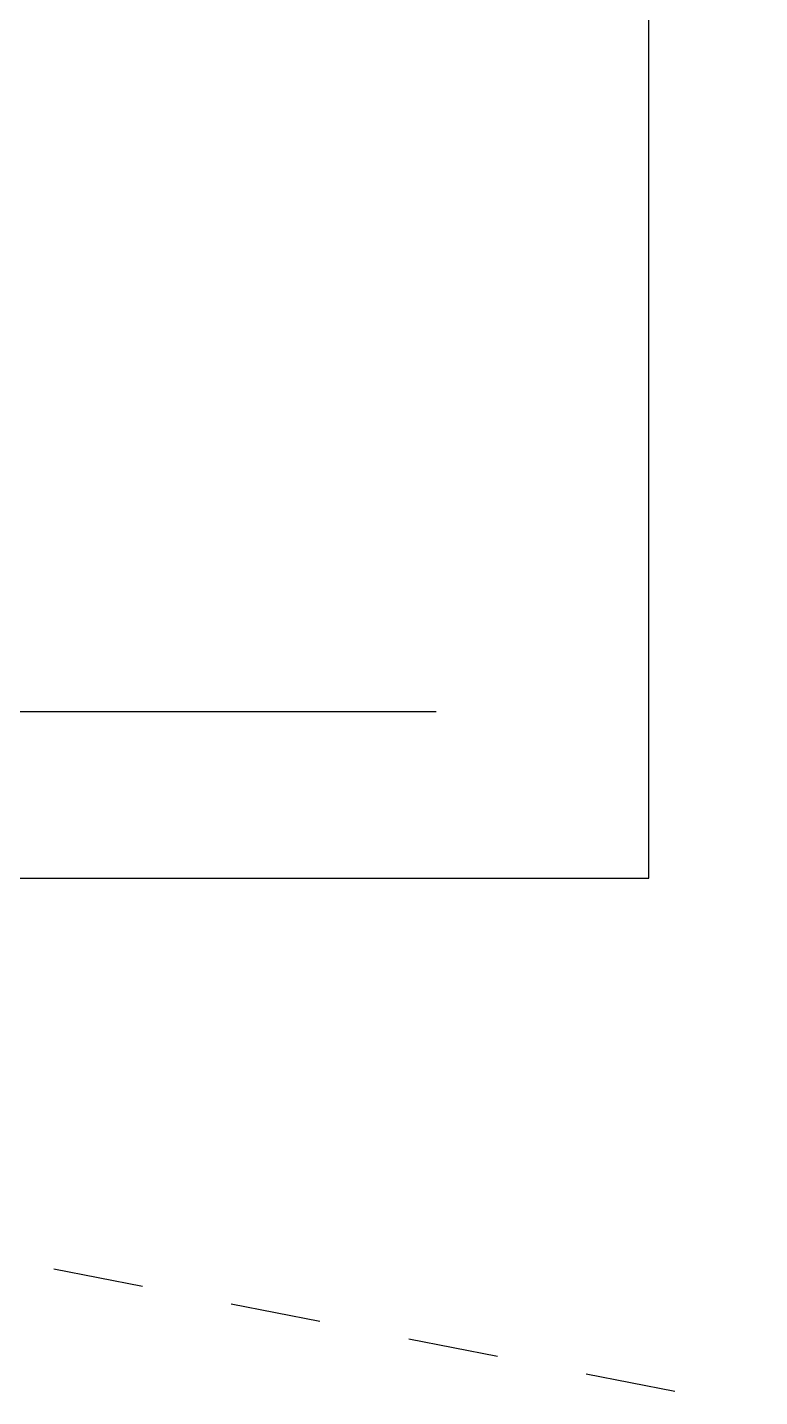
# Model space of a CAD drawing. Extents: x -1279 to 5791, y -3809 to 1769.
# Drawn here: x 4159.2 to 4232.1, y -2638.2 to -2502 of the extents above; entities that cross this region are included whole.
import ezdxf

# ---------------------------------------------------------------- set-up
doc = ezdxf.new("R2010")
doc.units = 0
doc.header["$MEASUREMENT"] = 0
doc.linetypes.add('AI-Linetype-50', pattern=[18, 9, -9])
doc.layers.add('G-ANNO-TTLB', color=7, linetype='Continuous', lineweight=0)
doc.layers.add('TYVEK', color=7, linetype='Continuous', lineweight=0)

msp = doc.modelspace()

# ---------------------------------------------------------------- hatches: boundary and pattern name
at = {"layer": 'G-ANNO-TTLB', "true_color": 0xff00ff, "transparency": 33554687}
h = msp.add_hatch(color=6, dxfattribs=at)
edge = h.paths.add_edge_path()
edge.add_spline(control_points=[(5472, -3692.6), (5472, -3692.6), (2542.48, -3692.6), (2542.48, -3692.6), (2542.48, -3692.6), (2542.48, -1235.6), (2542.48, -1235.6), (2542.48, -1235.6), (5472, -1235.6), (5472, -1235.6), (5472, -1235.6), (5472, -3692.6), (5472, -3692.6)], knot_values=[0, 0, 0, 0, 1, 1, 1, 2, 2, 2, 3, 3, 3, 4, 4, 4, 4], degree=3, periodic=0)
edge = h.paths.add_edge_path()
edge.add_spline(control_points=[(2551.48, -1244.6), (2551.48, -1244.6), (2551.48, -3683.6), (2551.48, -3683.6), (2551.48, -3683.6), (5463, -3683.6), (5463, -3683.6), (5463, -3683.6), (5463, -1244.6), (5463, -1244.6), (5463, -1244.6), (2551.48, -1244.6), (2551.48, -1244.6)], knot_values=[0, 0, 0, 0, 1, 1, 1, 2, 2, 2, 3, 3, 3, 4, 4, 4, 4], degree=3, periodic=0)
edge.add_line((2551.48, -1244.6), (2551.48, -1244.6))

# ---------------------------------------------------------------- linework, layer by layer
at = {"layer": 'G-ANNO-TTLB'}
for points in [[(5472, -3692.6), (5472, -3692.6), (2542.48, -3692.6), (2542.48, -3692.6), (2542.48, -3692.6), (2542.48, -1235.6), (2542.48, -1235.6), (2542.48, -1235.6), (5472, -1235.6), (5472, -1235.6), (5472, -1235.6), (5472, -3692.6), (5472, -3692.6)], [(2551.48, -1244.6), (2551.48, -1244.6), (2551.48, -3683.6), (2551.48, -3683.6), (2551.48, -3683.6), (5463, -3683.6), (5463, -3683.6), (5463, -3683.6), (5463, -1244.6), (5463, -1244.6), (5463, -1244.6), (2551.48, -1244.6), (2551.48, -1244.6)]]:
    msp.add_open_spline(points, degree=3, knots=[0, 0, 0, 0, 1, 1, 1, 2, 2, 2, 3, 3, 3, 4, 4, 4, 4], dxfattribs=at)
at = {"layer": 'TYVEK', "color": 1, "lineweight": 25, "true_color": 0xff0000}
msp.add_line((4199.88, -2570.08), (4080.57, -2570.08), dxfattribs=at)
at = {"layer": 'TYVEK', "color": 18, "linetype": 'AI-Linetype-50', "lineweight": 25, "true_color": 0x000000}
msp.add_line((4364.93, -2665.57), (3964.47, -2586.64), dxfattribs=at)
at = {"layer": 'TYVEK', "color": 18, "lineweight": 25, "true_color": 0x000000}
msp.add_lwpolyline([(4062.93, -2586.64), (4221.06, -2586.64), (4221.06, -2445.89), (3964.83, -2445.89), (3964.47, -2586.64), (4062.93, -2586.64)], dxfattribs=at)

doc.saveas('drawing.dxf')
